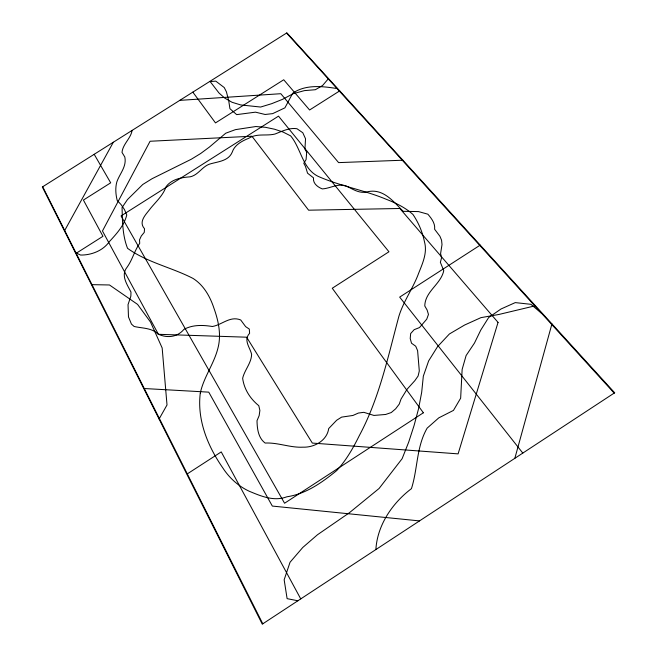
<?xml version="1.0" encoding="UTF-8"?>
<svg xmlns="http://www.w3.org/2000/svg" width="657" height="657" viewBox="0 0 657 657"><rect width="100%" height="100%" fill="white"/><g stroke="black" fill="none" stroke-linecap="round" stroke-linejoin="round"><path stroke-width="0.99" d="M375.878 549.564C377.307 525.148 392.295 503.147 411.446 488.644C417.819 468.687 416.357 446.842 427.132 428.159L438.786 417.86L453.47 410.395L460.656 398.183L462.134 369.439L466.109 355.544L474.461 343.085L480.825 329.978L488.652 317.553L501.02 308.987L515.26 302.606L530.93 304.322L541.655 313.405M514.842 458.315L551.946 323.901M132.139 130.382C130.71 138.66 122.793 144.014 122.013 152.399L124.814 157.015C126.883 166.582 119.714 173.604 116.823 181.964C115.164 188.033 115.714 194.349 117.176 200.393L121.134 204.672L124.411 209.484L126.776 214.979C124.091 225.671 116.593 233.744 109.358 241.636C103.018 250.703 91.422 255.212 80.589 255.047L75.366 252.625M64.706 230.476L113.333 142.232M159.084 419.026L167.009 404.975L162.164 347.98L150.56 322.119L137.568 304.388L109.473 284.974L91.471 284.645M328.254 78.889L322.612 85.492L315.376 89.713L304.396 90.625L293.096 93.729L282.633 99.297L271.653 103.691L260.624 107.042L240.717 104.939L232.085 102.295L224.85 98.18L219.06 93.072L209.969 81.328M187.286 473.894L221.245 451.901L300.742 598.897M480.201 245.118L399.678 297.112L522.808 453.084M76.187 253.273L102.952 236.298L83.414 200.056L110.68 182.827L94.189 154.296M339.726 90.871L309.595 109.99L283.725 79.768L215.496 122.908L192.83 92.128M534.823 305.891L498.893 314.465L480.932 317.651L464.622 325.026L449.388 333.986L437.578 346.609L428.651 360.874L423.33 376.149L421.679 392.352L418.55 408.761L414.124 425.366L408.703 442.087L402.117 458.709L379.105 488.455L349.31 512.805L317.471 534.757L302.778 547.462L290.041 562.261L284.161 579.778L287.109 598.65L297.876 600.777M209.567 81.583L215.783 81.139L224.259 87.562L226.419 91.857L228.71 100.669L229.934 108.692L236.668 114.63L255.507 112.158L265.124 114.482L272.671 113.628L284.924 107.83L292.685 93.261C305.554 84.26 322.398 86.215 337.066 88.572M179.772 100.365L280.818 93.705L338.601 162.616L402.889 160.218M144.294 388.525L208.762 392.147L272.335 506.071L419.519 520.911M286.551 33.064L614.172 393.091M42.689 186.76L262.784 623.822M306.696 152.202L306.08 159.577L303.78 163.306L305.48 166.418L307.55 173.185L313.488 177.825C312.765 183.451 317.627 187.064 322.275 188.912C330.2 188.452 337.55 183.319 345.697 185.775C352.366 188.731 358.394 193.503 366.294 192.09C382.653 187.467 393.075 201.182 403.193 211.324L418.525 211.587L427.879 214.198C431.468 218.428 435.377 223.364 434.622 229.268L439.903 236.233L441.561 240.191L442.013 244.568L440.601 253.528L441.545 257.881L440.362 262.332L443.762 270.643C440.937 284.243 425.087 291.306 424.775 305.948L427.14 310.071L428.463 314.457L426.73 319.187L419.503 327.572L414.156 329.683L410.658 333.551L410.214 338.552L411.52 343.225L415.709 346.214L417.606 350.649L419.297 370.983L418.098 376.034L414.846 380.666L407.053 389.281L401.057 399.029L399.242 404.121L395.686 408.777L391.252 412.547L385.675 414.46L373.932 415.438L363.814 412.325L358.369 413.056L352.94 415.462L341.624 417.121L336.663 420.242L328.697 428.561C327.046 440.551 314.317 447.598 303 447.171C290.107 447.844 277.977 442.383 265.141 443.056C258.201 437.899 257.166 428.717 257.01 420.694L259.154 415.635L259.885 410.444L258.792 405.689C250.268 398.791 244.117 389.322 242.647 378.301C244.576 369.899 251.393 363.116 251.615 354.386C250.062 347.413 243.131 340.227 249.603 333.304L249.299 329.067L245.636 326.636L240.725 319.984C230.114 315.582 222.107 324.845 212.367 326.504C202.849 324.944 192.608 324.615 183.886 329.42C177.275 337.353 166.886 338.38 157.926 334.002C151.808 327.744 142.101 328.377 134.11 326.463L131.441 324.082L128.476 316.904L128.033 304.643L130.866 296.093L130.973 292.037C127.13 284.456 120.428 275.258 127.162 267.112C132.476 259.712 134.439 250.67 139.711 243.361L139.53 239.846L141.288 236.003L144.269 232.364L144.532 228.751C137.871 221.475 146.593 213.837 150.773 208.08C156.382 201.321 163.199 195.178 166.098 186.654C171.682 179.147 181.381 177.464 190.062 176.84C198.077 175.205 201.904 166.927 209.279 164.217C217.442 161.589 228.406 161.4 232.233 152.153C234.598 144.795 242.088 140.968 248.789 138.257C256.854 133.092 266.192 136.196 274.922 134.053C282.009 131.359 289.121 127.515 296.964 128.723L302.787 132.739L305.53 138.767L304.938 149.205L306.696 152.202M200.295 393.034C196.928 419.79 207.686 446.202 222.756 467.833C229.26 477.91 238.31 486.139 249.2 491.231C261.166 496.207 273.944 501.718 286.887 496.791C306.113 493.916 322.012 482.534 336.704 470.568C346.231 460.311 353.137 448.082 359.322 435.607C379.294 398.421 388.024 356.661 398.914 316.198C403.57 301.021 413.228 288.103 418.673 273.172C422.648 263.17 427.551 252.617 424.447 241.669C422.426 231.954 418.55 222.715 412.974 214.486C405.197 207.472 395.695 202.947 386.012 199.186C363.879 189.939 339.85 186.062 317.914 176.248C302.376 168.406 301.095 148.482 290.657 135.884L282.995 132.016L274.478 129.207L265.444 127.31L255.844 126.53L235.403 129.651L225.753 133.207L209.369 147.086L200.615 153.541L191.277 159.249L152.128 178.679L142.783 184.469L127.45 199.597L122.062 207.53C122.457 221.237 122.432 235.387 127.548 248.321C147.143 262.48 171.83 267.432 193.117 278.478C203.695 285.195 210.076 296.504 213.919 308.141C218.51 320.969 221.516 334.922 217.878 348.382C213.919 364.035 203.703 377.208 200.295 393.034M498.047 322.39L458.101 453.872L312.33 443.073L246.621 337.197L158.419 334.306L102.467 230.977L150.083 141.255L251.927 136.229L308.601 210.191L399.858 208.491L498.047 322.39M614.665 392.771L262.283 624.15L42.335 186.982L286.895 32.85L614.665 392.771M423.371 412.777L284.571 503.237L121.077 215.923L278.511 116.141L388.952 251.771L332.261 288.242L423.371 412.777"/></g></svg>
